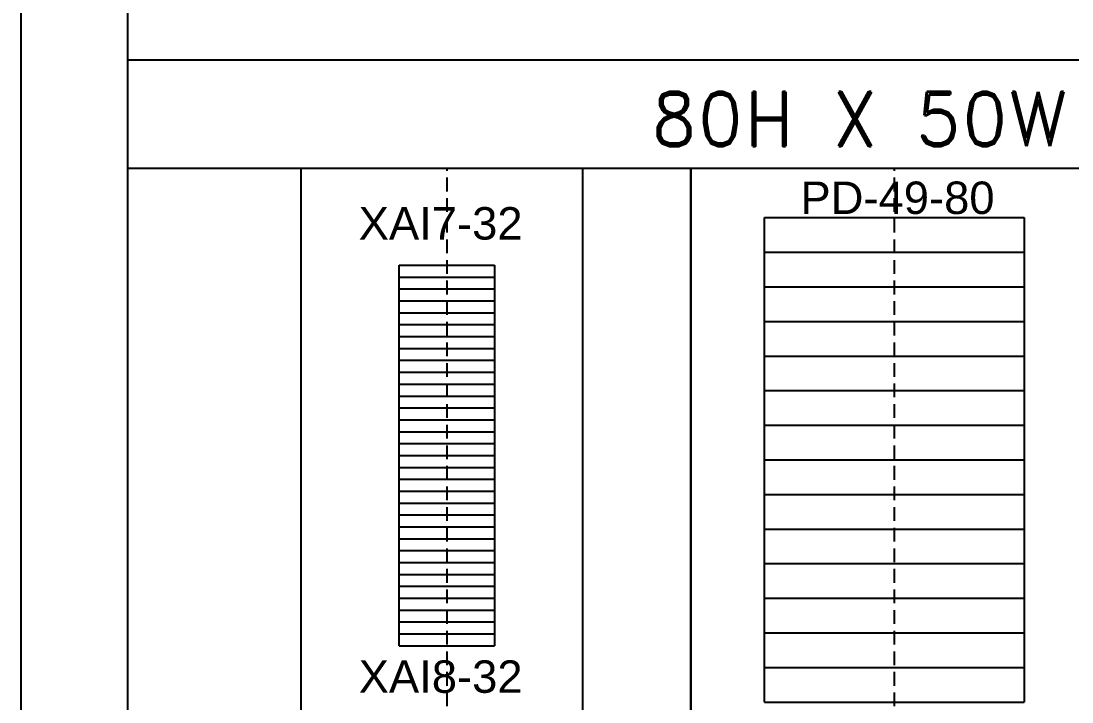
# Model space of a CAD drawing. Extents: x -156069 to -122631, y 9787 to 31117.
# Drawn here: x -148570.7 to -148085.2, y 25965.7 to 26280.6 of the extents above; entities that cross this region are included whole.
import ezdxf
from ezdxf.enums import TextEntityAlignment as Align

# ---------------------------------------------------------------- set-up
doc = ezdxf.new("R2010")
doc.units = 0
doc.linetypes.add('DASHED2', pattern=[9.525, 6.35, -3.175])
doc.layers.get('0').update_dxf_attribs({"linetype": 'CONTINUOUS'})
doc.styles.add('Arial', font='arial.ttf')
doc.styles.add('ROMAND', font='romand')

msp = doc.modelspace()

# ---------------------------------------------------------------- linework, layer by layer
at = {"color": 6}
msp.add_line((-148570.68407, 24582.60839), (-148570.68407, 26582.60839), dxfattribs=at)
at = {"color": 4}
for p, q in [((-148521.30907, 24832.60839), (-148521.30907, 26522.60839)), ((-148521.30907, 24632.60839), (-148521.30907, 26522.60839)), ((-148521.30907, 26262.60839), (-147821.30907, 26262.60839)), ((-148521.30907, 26212.60839), (-147821.30907, 26212.60839)), ((-148441.30907, 24782.60839), (-148441.30907, 26212.60839)), ((-148311.30907, 26212.60839), (-148311.30907, 24782.60839)), ((-148261.30907, 26212.60839), (-148261.30907, 24782.60839)), ((-148261.30907, 24782.60839), (-148261.30907, 26212.60839))]:
    msp.add_line(p, q, dxfattribs=at)
at = {"color": 1, "linetype": 'DASHED2'}
for p, q in [((-148373.80063, 24782.60839), (-148373.80063, 26212.60839)), ((-148167.07816, 24782.60839), (-148167.07816, 26212.60839))]:
    msp.add_line(p, q, dxfattribs=at)
at = {"color": 3}
for p, q in [((-148227.27654, 26189.69637), (-148107.27654, 26189.69637)), ((-148227.27654, 26189.69637), (-148107.27654, 26189.69637)), ((-148227.27654, 26189.69637), (-148107.27654, 26189.69637)), ((-148227.27654, 26189.69635), (-148107.27654, 26189.69635)), ((-148227.27654, 26189.69635), (-148107.27654, 26189.69635)), ((-148227.27654, 26173.69637), (-148227.27654, 26189.69635)), ((-148107.27654, 26189.69635), (-148107.27654, 26173.69637)), ((-148227.27654, 26173.69637), (-148107.27654, 26173.69637)), ((-148227.27654, 26173.69637), (-148107.27654, 26173.69637)), ((-148227.27654, 26173.69637), (-148107.27654, 26173.69637)), ((-148227.27654, 26173.69637), (-148107.27654, 26173.69637)), ((-148227.27654, 26173.69637), (-148107.27654, 26173.69637)), ((-148227.27654, 26173.69637), (-148107.27654, 26173.69637)), ((-148227.27654, 26173.69635), (-148107.27654, 26173.69635)), ((-148227.27654, 26173.69635), (-148107.27654, 26173.69635)), ((-148227.27654, 26173.69635), (-148107.27654, 26173.69635)), ((-148227.27654, 26173.69635), (-148107.27654, 26173.69635)), ((-148227.27654, 26157.69637), (-148227.27654, 26173.69635)), ((-148107.27654, 26173.69635), (-148107.27654, 26157.69637)), ((-148227.27654, 26157.69637), (-148107.27654, 26157.69637)), ((-148227.27654, 26157.69637), (-148107.27654, 26157.69637)), ((-148227.27654, 26157.69637), (-148107.27654, 26157.69637)), ((-148227.27654, 26157.69637), (-148107.27654, 26157.69637)), ((-148227.27654, 26157.69637), (-148107.27654, 26157.69637)), ((-148227.27654, 26157.69637), (-148107.27654, 26157.69637)), ((-148227.27654, 26157.69635), (-148107.27654, 26157.69635)), ((-148227.27654, 26157.69635), (-148107.27654, 26157.69635)), ((-148227.27654, 26157.69635), (-148107.27654, 26157.69635)), ((-148227.27654, 26157.69635), (-148107.27654, 26157.69635)), ((-148227.27654, 26141.69637), (-148227.27654, 26157.69635)), ((-148107.27654, 26157.69635), (-148107.27654, 26141.69637)), ((-148227.27654, 26141.69637), (-148107.27654, 26141.69637)), ((-148227.27654, 26141.69637), (-148107.27654, 26141.69637)), ((-148227.27654, 26141.69637), (-148107.27654, 26141.69637)), ((-148227.27654, 26141.69637), (-148107.27654, 26141.69637)), ((-148227.27654, 26141.69637), (-148107.27654, 26141.69637)), ((-148227.27654, 26141.69637), (-148107.27654, 26141.69637)), ((-148227.27654, 26141.69635), (-148107.27654, 26141.69635)), ((-148227.27654, 26141.69635), (-148107.27654, 26141.69635)), ((-148227.27654, 26141.69635), (-148107.27654, 26141.69635)), ((-148227.27654, 26141.69635), (-148107.27654, 26141.69635)), ((-148227.27654, 26125.69637), (-148227.27654, 26141.69635)), ((-148107.27654, 26141.69635), (-148107.27654, 26125.69637)), ((-148227.27654, 26125.69637), (-148107.27654, 26125.69637)), ((-148227.27654, 26125.69637), (-148107.27654, 26125.69637)), ((-148227.27654, 26125.69637), (-148107.27654, 26125.69637)), ((-148227.27654, 26125.69637), (-148107.27654, 26125.69637)), ((-148227.27654, 26125.69637), (-148107.27654, 26125.69637)), ((-148227.27654, 26125.69637), (-148107.27654, 26125.69637)), ((-148227.27654, 26125.69635), (-148107.27654, 26125.69635)), ((-148227.27654, 26125.69635), (-148107.27654, 26125.69635)), ((-148227.27654, 26125.69635), (-148107.27654, 26125.69635)), ((-148227.27654, 26125.69635), (-148107.27654, 26125.69635)), ((-148227.27654, 26109.69637), (-148227.27654, 26125.69635)), ((-148107.27654, 26125.69635), (-148107.27654, 26109.69637)), ((-148227.27654, 26109.69637), (-148107.27654, 26109.69637)), ((-148227.27654, 26109.69637), (-148107.27654, 26109.69637)), ((-148227.27654, 26109.69637), (-148107.27654, 26109.69637)), ((-148227.27654, 26109.69637), (-148107.27654, 26109.69637)), ((-148227.27654, 26109.69637), (-148107.27654, 26109.69637)), ((-148227.27654, 26109.69637), (-148107.27654, 26109.69637)), ((-148227.27654, 26109.69635), (-148107.27654, 26109.69635)), ((-148227.27654, 26109.69635), (-148107.27654, 26109.69635)), ((-148227.27654, 26109.69635), (-148107.27654, 26109.69635)), ((-148227.27654, 26109.69635), (-148107.27654, 26109.69635)), ((-148227.27654, 26093.69637), (-148227.27654, 26109.69635)), ((-148107.27654, 26109.69635), (-148107.27654, 26093.69637)), ((-148227.27654, 26093.69637), (-148107.27654, 26093.69637)), ((-148227.27654, 26093.69637), (-148107.27654, 26093.69637)), ((-148227.27654, 26093.69637), (-148107.27654, 26093.69637)), ((-148227.27654, 26093.69637), (-148107.27654, 26093.69637)), ((-148227.27654, 26093.69637), (-148107.27654, 26093.69637)), ((-148227.27654, 26093.69637), (-148107.27654, 26093.69637)), ((-148227.27654, 26093.69635), (-148107.27654, 26093.69635)), ((-148227.27654, 26093.69635), (-148107.27654, 26093.69635)), ((-148227.27654, 26093.69635), (-148107.27654, 26093.69635)), ((-148227.27654, 26093.69635), (-148107.27654, 26093.69635)), ((-148227.27654, 26077.69637), (-148227.27654, 26093.69635)), ((-148107.27654, 26093.69635), (-148107.27654, 26077.69637)), ((-148227.27654, 26077.69637), (-148107.27654, 26077.69637)), ((-148227.27654, 26077.69637), (-148107.27654, 26077.69637)), ((-148227.27654, 26077.69637), (-148107.27654, 26077.69637)), ((-148227.27654, 26077.69637), (-148107.27654, 26077.69637)), ((-148227.27654, 26077.69637), (-148107.27654, 26077.69637)), ((-148227.27654, 26077.69637), (-148107.27654, 26077.69637)), ((-148227.27654, 26077.69635), (-148107.27654, 26077.69635)), ((-148227.27654, 26077.69635), (-148107.27654, 26077.69635)), ((-148227.27654, 26077.69635), (-148107.27654, 26077.69635)), ((-148227.27654, 26077.69635), (-148107.27654, 26077.69635)), ((-148227.27654, 26061.69637), (-148227.27654, 26077.69635)), ((-148107.27654, 26077.69635), (-148107.27654, 26061.69637)), ((-148227.27654, 26061.69637), (-148107.27654, 26061.69637)), ((-148227.27654, 26061.69637), (-148107.27654, 26061.69637)), ((-148227.27654, 26061.69637), (-148107.27654, 26061.69637)), ((-148227.27654, 26061.69637), (-148107.27654, 26061.69637)), ((-148227.27654, 26061.69637), (-148107.27654, 26061.69637)), ((-148227.27654, 26061.69637), (-148107.27654, 26061.69637)), ((-148227.27654, 26061.69635), (-148107.27654, 26061.69635)), ((-148227.27654, 26061.69635), (-148107.27654, 26061.69635)), ((-148227.27654, 26061.69635), (-148107.27654, 26061.69635)), ((-148227.27654, 26061.69635), (-148107.27654, 26061.69635)), ((-148227.27654, 26045.69637), (-148227.27654, 26061.69635)), ((-148107.27654, 26061.69635), (-148107.27654, 26045.69637)), ((-148227.27654, 26045.69637), (-148107.27654, 26045.69637)), ((-148227.27654, 26045.69637), (-148107.27654, 26045.69637)), ((-148227.27654, 26045.69637), (-148107.27654, 26045.69637)), ((-148227.27654, 26045.69637), (-148107.27654, 26045.69637)), ((-148227.27654, 26045.69637), (-148107.27654, 26045.69637)), ((-148227.27654, 26045.69637), (-148107.27654, 26045.69637)), ((-148227.27654, 26045.69635), (-148107.27654, 26045.69635)), ((-148227.27654, 26045.69635), (-148107.27654, 26045.69635)), ((-148227.27654, 26045.69635), (-148107.27654, 26045.69635)), ((-148227.27654, 26045.69635), (-148107.27654, 26045.69635)), ((-148227.27654, 26029.69637), (-148227.27654, 26045.69635)), ((-148107.27654, 26045.69635), (-148107.27654, 26029.69637)), ((-148227.27654, 26029.69637), (-148107.27654, 26029.69637)), ((-148227.27654, 26029.69637), (-148107.27654, 26029.69637)), ((-148227.27654, 26029.69637), (-148107.27654, 26029.69637)), ((-148227.27654, 26029.69637), (-148107.27654, 26029.69637)), ((-148227.27654, 26029.69637), (-148107.27654, 26029.69637)), ((-148227.27654, 26029.69637), (-148107.27654, 26029.69637)), ((-148227.27654, 26029.69635), (-148107.27654, 26029.69635)), ((-148227.27654, 26029.69635), (-148107.27654, 26029.69635)), ((-148227.27654, 26029.69635), (-148107.27654, 26029.69635)), ((-148227.27654, 26029.69635), (-148107.27654, 26029.69635)), ((-148227.27654, 26013.69637), (-148227.27654, 26029.69635)), ((-148107.27654, 26029.69635), (-148107.27654, 26013.69637)), ((-148227.27654, 26013.69637), (-148107.27654, 26013.69637)), ((-148227.27654, 26013.69637), (-148107.27654, 26013.69637)), ((-148227.27654, 26013.69637), (-148107.27654, 26013.69637)), ((-148227.27654, 26013.69637), (-148107.27654, 26013.69637)), ((-148227.27654, 26013.69637), (-148107.27654, 26013.69637)), ((-148227.27654, 26013.69637), (-148107.27654, 26013.69637)), ((-148227.27654, 26013.69635), (-148107.27654, 26013.69635)), ((-148227.27654, 26013.69635), (-148107.27654, 26013.69635)), ((-148227.27654, 26013.69635), (-148107.27654, 26013.69635)), ((-148227.27654, 26013.69635), (-148107.27654, 26013.69635)), ((-148227.27654, 25997.69637), (-148227.27654, 26013.69635)), ((-148107.27654, 26013.69635), (-148107.27654, 25997.69637)), ((-148227.27654, 25997.69637), (-148107.27654, 25997.69637)), ((-148227.27654, 25997.69637), (-148107.27654, 25997.69637)), ((-148227.27654, 25997.69637), (-148107.27654, 25997.69637)), ((-148227.27654, 25997.69637), (-148107.27654, 25997.69637)), ((-148227.27654, 25997.69637), (-148107.27654, 25997.69637)), ((-148227.27654, 25997.69637), (-148107.27654, 25997.69637)), ((-148227.27654, 25997.69635), (-148107.27654, 25997.69635)), ((-148227.27654, 25997.69635), (-148107.27654, 25997.69635)), ((-148227.27654, 25997.69635), (-148107.27654, 25997.69635)), ((-148227.27654, 25997.69635), (-148107.27654, 25997.69635)), ((-148227.27654, 25981.69637), (-148227.27654, 25997.69635)), ((-148107.27654, 25997.69635), (-148107.27654, 25981.69637)), ((-148227.27654, 25981.69637), (-148107.27654, 25981.69637)), ((-148227.27654, 25981.69637), (-148107.27654, 25981.69637)), ((-148227.27654, 25981.69637), (-148107.27654, 25981.69637)), ((-148227.27654, 25981.69637), (-148107.27654, 25981.69637)), ((-148227.27654, 25981.69637), (-148107.27654, 25981.69637)), ((-148227.27654, 25981.69637), (-148107.27654, 25981.69637)), ((-148227.27654, 25981.69635), (-148107.27654, 25981.69635)), ((-148227.27654, 25981.69635), (-148107.27654, 25981.69635)), ((-148227.27654, 25981.69635), (-148107.27654, 25981.69635)), ((-148227.27654, 25981.69635), (-148107.27654, 25981.69635)), ((-148227.27654, 25965.69637), (-148227.27654, 25981.69635)), ((-148107.27654, 25981.69635), (-148107.27654, 25965.69637)), ((-148227.27654, 25965.69637), (-148107.27654, 25965.69637)), ((-148227.27654, 25965.69637), (-148107.27654, 25965.69637)), ((-148227.27654, 25965.69637), (-148107.27654, 25965.69637)), ((-148227.27654, 25965.69637), (-148107.27654, 25965.69637)), ((-148227.27654, 25965.69637), (-148107.27654, 25965.69637)), ((-148227.27654, 25965.69637), (-148107.27654, 25965.69637))]:
    msp.add_line(p, q, dxfattribs=at)
at = {"color": 0}
for p, q in [((-148396.00948, 26162.19772), (-148396.00948, 26167.69772)), ((-148396.00948, 26167.69772), (-148352.00948, 26167.69772)), ((-148352.00948, 26167.69772), (-148352.00948, 26162.19772)), ((-148396.00948, 26162.19772), (-148352.00948, 26162.19772)), ((-148396.00948, 26162.19772), (-148352.00948, 26162.19772)), ((-148396.00948, 26162.19772), (-148352.00948, 26162.19772)), ((-148396.00948, 26156.69772), (-148396.00948, 26162.19772)), ((-148396.00948, 26162.19772), (-148352.00948, 26162.19772)), ((-148352.00948, 26162.19772), (-148352.00948, 26156.69772)), ((-148396.00948, 26156.69772), (-148352.00948, 26156.69772)), ((-148396.00948, 26156.69772), (-148352.00948, 26156.69772)), ((-148396.00948, 26156.69772), (-148352.00948, 26156.69772)), ((-148396.00948, 26151.19772), (-148396.00948, 26156.69772)), ((-148396.00948, 26156.69772), (-148352.00948, 26156.69772)), ((-148352.00948, 26156.69772), (-148352.00948, 26151.19772)), ((-148396.00948, 26151.19772), (-148352.00948, 26151.19772)), ((-148396.00948, 26151.19772), (-148352.00948, 26151.19772)), ((-148396.00948, 26151.19772), (-148352.00948, 26151.19772)), ((-148396.00948, 26145.69772), (-148396.00948, 26151.19772)), ((-148396.00948, 26151.19772), (-148352.00948, 26151.19772)), ((-148352.00948, 26151.19772), (-148352.00948, 26145.69772)), ((-148396.00948, 26145.69772), (-148352.00948, 26145.69772)), ((-148396.00948, 26145.69772), (-148352.00948, 26145.69772)), ((-148396.00948, 26145.69772), (-148352.00948, 26145.69772)), ((-148396.00948, 26140.19772), (-148396.00948, 26145.69772)), ((-148396.00948, 26145.69772), (-148352.00948, 26145.69772)), ((-148352.00948, 26145.69772), (-148352.00948, 26140.19772)), ((-148396.00948, 26140.19772), (-148352.00948, 26140.19772)), ((-148396.00948, 26140.19772), (-148352.00948, 26140.19772)), ((-148396.00948, 26140.19772), (-148352.00948, 26140.19772)), ((-148396.00948, 26134.69772), (-148396.00948, 26140.19772)), ((-148396.00948, 26140.19772), (-148352.00948, 26140.19772)), ((-148352.00948, 26140.19772), (-148352.00948, 26134.69772)), ((-148396.00948, 26134.69772), (-148352.00948, 26134.69772)), ((-148396.00948, 26134.69772), (-148352.00948, 26134.69772)), ((-148396.00948, 26134.69772), (-148352.00948, 26134.69772)), ((-148396.00948, 26129.19772), (-148396.00948, 26134.69772)), ((-148396.00948, 26134.69772), (-148352.00948, 26134.69772)), ((-148352.00948, 26134.69772), (-148352.00948, 26129.19772)), ((-148396.00948, 26129.19772), (-148352.00948, 26129.19772)), ((-148396.00948, 26129.19772), (-148352.00948, 26129.19772)), ((-148396.00948, 26129.19772), (-148352.00948, 26129.19772)), ((-148396.00948, 26123.69772), (-148396.00948, 26129.19772)), ((-148396.00948, 26129.19772), (-148352.00948, 26129.19772)), ((-148352.00948, 26129.19772), (-148352.00948, 26123.69772)), ((-148396.00948, 26123.69772), (-148352.00948, 26123.69772)), ((-148396.00948, 26123.69772), (-148352.00948, 26123.69772)), ((-148396.00948, 26123.69772), (-148352.00948, 26123.69772)), ((-148396.00948, 26118.19772), (-148396.00948, 26123.69772)), ((-148396.00948, 26123.69772), (-148352.00948, 26123.69772)), ((-148352.00948, 26123.69772), (-148352.00948, 26118.19772)), ((-148396.00948, 26118.19772), (-148352.00948, 26118.19772)), ((-148396.00948, 26118.19772), (-148352.00948, 26118.19772)), ((-148396.00948, 26118.19772), (-148352.00948, 26118.19772)), ((-148396.00948, 26112.69772), (-148396.00948, 26118.19772)), ((-148396.00948, 26118.19772), (-148352.00948, 26118.19772)), ((-148352.00948, 26118.19772), (-148352.00948, 26112.69772)), ((-148396.00948, 26112.69772), (-148352.00948, 26112.69772)), ((-148396.00948, 26112.69772), (-148352.00948, 26112.69772)), ((-148396.00948, 26112.69772), (-148352.00948, 26112.69772)), ((-148396.00948, 26107.19772), (-148396.00948, 26112.69772)), ((-148396.00948, 26112.69772), (-148352.00948, 26112.69772)), ((-148352.00948, 26112.69772), (-148352.00948, 26107.19772)), ((-148396.00948, 26107.19772), (-148352.00948, 26107.19772)), ((-148396.00948, 26107.19772), (-148352.00948, 26107.19772)), ((-148396.00948, 26107.19772), (-148352.00948, 26107.19772)), ((-148396.00948, 26101.69772), (-148396.00948, 26107.19772)), ((-148396.00948, 26107.19772), (-148352.00948, 26107.19772)), ((-148352.00948, 26107.19772), (-148352.00948, 26101.69772)), ((-148396.00948, 26101.69772), (-148352.00948, 26101.69772)), ((-148396.00948, 26101.69772), (-148352.00948, 26101.69772)), ((-148396.00948, 26101.69772), (-148352.00948, 26101.69772)), ((-148396.00948, 26096.19772), (-148396.00948, 26101.69772)), ((-148396.00948, 26101.69772), (-148352.00948, 26101.69772)), ((-148352.00948, 26101.69772), (-148352.00948, 26096.19772)), ((-148396.00948, 26096.19772), (-148352.00948, 26096.19772)), ((-148396.00948, 26096.19772), (-148352.00948, 26096.19772)), ((-148396.00948, 26096.19772), (-148352.00948, 26096.19772)), ((-148396.00948, 26090.69772), (-148396.00948, 26096.19772)), ((-148396.00948, 26096.19772), (-148352.00948, 26096.19772)), ((-148352.00948, 26096.19772), (-148352.00948, 26090.69772)), ((-148396.00948, 26090.69772), (-148352.00948, 26090.69772)), ((-148396.00948, 26090.69772), (-148352.00948, 26090.69772)), ((-148396.00948, 26090.69772), (-148352.00948, 26090.69772)), ((-148396.00948, 26085.19772), (-148396.00948, 26090.69772)), ((-148396.00948, 26090.69772), (-148352.00948, 26090.69772)), ((-148352.00948, 26090.69772), (-148352.00948, 26085.19772)), ((-148396.00948, 26085.19772), (-148352.00948, 26085.19772)), ((-148396.00948, 26085.19772), (-148352.00948, 26085.19772)), ((-148396.00948, 26085.19772), (-148352.00948, 26085.19772)), ((-148396.00948, 26079.69772), (-148396.00948, 26085.19772)), ((-148396.00948, 26085.19772), (-148352.00948, 26085.19772)), ((-148352.00948, 26085.19772), (-148352.00948, 26079.69772)), ((-148396.00948, 26079.69772), (-148352.00948, 26079.69772)), ((-148396.00948, 26079.69772), (-148352.00948, 26079.69772)), ((-148396.00948, 26079.69772), (-148352.00948, 26079.69772)), ((-148396.00948, 26074.19772), (-148396.00948, 26079.69772)), ((-148396.00948, 26079.69772), (-148352.00948, 26079.69772)), ((-148352.00948, 26079.69772), (-148352.00948, 26074.19772)), ((-148396.00948, 26074.19772), (-148352.00948, 26074.19772)), ((-148396.00948, 26074.19772), (-148352.00948, 26074.19772)), ((-148396.00948, 26074.19772), (-148352.00948, 26074.19772)), ((-148396.00948, 26068.69772), (-148396.00948, 26074.19772)), ((-148396.00948, 26074.19772), (-148352.00948, 26074.19772)), ((-148352.00948, 26074.19772), (-148352.00948, 26068.69772)), ((-148396.00948, 26068.69772), (-148352.00948, 26068.69772)), ((-148396.00948, 26068.69772), (-148352.00948, 26068.69772)), ((-148396.00948, 26068.69772), (-148352.00948, 26068.69772)), ((-148396.00948, 26063.19772), (-148396.00948, 26068.69772)), ((-148396.00948, 26068.69772), (-148352.00948, 26068.69772)), ((-148352.00948, 26068.69772), (-148352.00948, 26063.19772)), ((-148396.00948, 26063.19772), (-148352.00948, 26063.19772)), ((-148396.00948, 26063.19772), (-148352.00948, 26063.19772)), ((-148396.00948, 26063.19772), (-148352.00948, 26063.19772)), ((-148396.00948, 26057.69772), (-148396.00948, 26063.19772)), ((-148396.00948, 26063.19772), (-148352.00948, 26063.19772)), ((-148352.00948, 26063.19772), (-148352.00948, 26057.69772)), ((-148396.00948, 26057.69772), (-148352.00948, 26057.69772)), ((-148396.00948, 26057.69772), (-148352.00948, 26057.69772)), ((-148396.00948, 26057.69772), (-148352.00948, 26057.69772)), ((-148396.00948, 26052.19772), (-148396.00948, 26057.69772)), ((-148396.00948, 26057.69772), (-148352.00948, 26057.69772)), ((-148352.00948, 26057.69772), (-148352.00948, 26052.19772)), ((-148396.00948, 26052.19772), (-148352.00948, 26052.19772)), ((-148396.00948, 26052.19772), (-148352.00948, 26052.19772)), ((-148396.00948, 26052.19772), (-148352.00948, 26052.19772)), ((-148396.00948, 26046.69772), (-148396.00948, 26052.19772)), ((-148396.00948, 26052.19772), (-148352.00948, 26052.19772)), ((-148352.00948, 26052.19772), (-148352.00948, 26046.69772)), ((-148396.00948, 26046.69772), (-148352.00948, 26046.69772)), ((-148396.00948, 26046.69772), (-148352.00948, 26046.69772)), ((-148396.00948, 26046.69772), (-148352.00948, 26046.69772)), ((-148396.00948, 26041.19772), (-148396.00948, 26046.69772)), ((-148396.00948, 26046.69772), (-148352.00948, 26046.69772)), ((-148352.00948, 26046.69772), (-148352.00948, 26041.19772)), ((-148396.00948, 26041.19772), (-148352.00948, 26041.19772)), ((-148396.00948, 26041.19772), (-148352.00948, 26041.19772)), ((-148396.00948, 26041.19772), (-148352.00948, 26041.19772)), ((-148396.00948, 26035.69772), (-148396.00948, 26041.19772)), ((-148396.00948, 26041.19772), (-148352.00948, 26041.19772)), ((-148352.00948, 26041.19772), (-148352.00948, 26035.69772)), ((-148396.00948, 26035.69772), (-148352.00948, 26035.69772)), ((-148396.00948, 26035.69772), (-148352.00948, 26035.69772)), ((-148396.00948, 26035.69772), (-148352.00948, 26035.69772)), ((-148396.00948, 26030.19772), (-148396.00948, 26035.69772)), ((-148396.00948, 26035.69772), (-148352.00948, 26035.69772)), ((-148352.00948, 26035.69772), (-148352.00948, 26030.19772)), ((-148396.00948, 26030.19772), (-148352.00948, 26030.19772)), ((-148396.00948, 26030.19772), (-148352.00948, 26030.19772)), ((-148396.00948, 26030.19772), (-148352.00948, 26030.19772)), ((-148396.00948, 26024.69772), (-148396.00948, 26030.19772)), ((-148396.00948, 26030.19772), (-148352.00948, 26030.19772)), ((-148352.00948, 26030.19772), (-148352.00948, 26024.69772)), ((-148396.00948, 26024.69772), (-148352.00948, 26024.69772)), ((-148396.00948, 26024.69772), (-148352.00948, 26024.69772)), ((-148396.00948, 26024.69772), (-148352.00948, 26024.69772)), ((-148396.00948, 26019.19772), (-148396.00948, 26024.69772)), ((-148396.00948, 26024.69772), (-148352.00948, 26024.69772)), ((-148352.00948, 26024.69772), (-148352.00948, 26019.19772)), ((-148396.00948, 26019.19772), (-148352.00948, 26019.19772)), ((-148396.00948, 26019.19772), (-148352.00948, 26019.19772)), ((-148396.00948, 26019.19772), (-148352.00948, 26019.19772)), ((-148396.00948, 26013.69772), (-148396.00948, 26019.19772)), ((-148396.00948, 26019.19772), (-148352.00948, 26019.19772)), ((-148352.00948, 26019.19772), (-148352.00948, 26013.69772)), ((-148396.00948, 26013.69772), (-148352.00948, 26013.69772)), ((-148396.00948, 26013.69772), (-148352.00948, 26013.69772)), ((-148396.00948, 26013.69772), (-148352.00948, 26013.69772)), ((-148396.00948, 26008.19772), (-148396.00948, 26013.69772)), ((-148396.00948, 26013.69772), (-148352.00948, 26013.69772)), ((-148352.00948, 26013.69772), (-148352.00948, 26008.19772)), ((-148396.00948, 26008.19772), (-148352.00948, 26008.19772)), ((-148396.00948, 26008.19772), (-148352.00948, 26008.19772)), ((-148396.00948, 26008.19772), (-148352.00948, 26008.19772)), ((-148396.00948, 26002.69772), (-148396.00948, 26008.19772)), ((-148396.00948, 26008.19772), (-148352.00948, 26008.19772)), ((-148352.00948, 26008.19772), (-148352.00948, 26002.69772)), ((-148396.00948, 26002.69772), (-148352.00948, 26002.69772)), ((-148396.00948, 26002.69772), (-148352.00948, 26002.69772)), ((-148396.00948, 26002.69772), (-148352.00948, 26002.69772)), ((-148396.00948, 25997.19772), (-148396.00948, 26002.69772)), ((-148396.00948, 26002.69772), (-148352.00948, 26002.69772)), ((-148352.00948, 26002.69772), (-148352.00948, 25997.19772)), ((-148396.00948, 25997.19772), (-148352.00948, 25997.19772)), ((-148396.00948, 25997.19772), (-148352.00948, 25997.19772)), ((-148396.00948, 25997.19772), (-148352.00948, 25997.19772)), ((-148396.00948, 25991.69772), (-148396.00948, 25997.19772)), ((-148396.00948, 25997.19772), (-148352.00948, 25997.19772)), ((-148352.00948, 25997.19772), (-148352.00948, 25991.69772)), ((-148396.00948, 25991.69772), (-148352.00948, 25991.69772)), ((-148396.00948, 25991.69772), (-148352.00948, 25991.69772)), ((-148396.00948, 25991.69772), (-148352.00948, 25991.69772))]:
    msp.add_line(p, q, dxfattribs=at)

# ---------------------------------------------------------------- texts
at = {"color": 3, "style": 'ROMAND'}
msp.add_text('80H X 50W ', height=25, dxfattribs=at).set_placement((-148279.70986, 26222.8046))
at = {"color": 0, "style": 'Arial'}
for s, p in [('PD-49-80', (-148165.76175, 26198.87251)), ('XAI7-32', (-148376.82841, 26187.0412)), ('XAI8-32', (-148376.82841, 25977.45105))]:
    msp.add_text(s, height=15, dxfattribs=at).set_placement(p, align=Align.MIDDLE)

doc.saveas('drawing.dxf')
